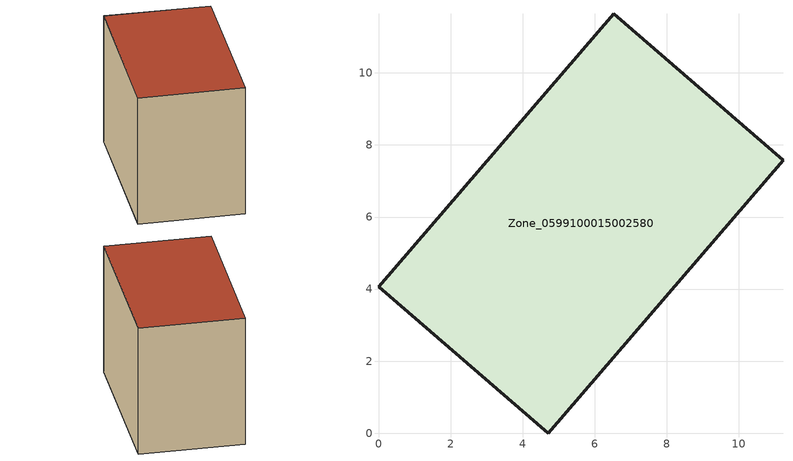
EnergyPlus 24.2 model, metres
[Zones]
Zone_0599100015002580
 floor ground (C_G): 4.71,0 0,4.07 6.53,11.64 11.22,7.57 z0.96
 wall outside (C_F): 0,4.07 4.71,0 11.22,7.57 6.53,11.64 0,4.07 z0.96:9.1
 roof outside (C_R): 11.22,7.57 6.53,11.64 0,4.07 4.71,0 z9.1
[BUILDING]
Pand.0599100015002580: North Axis=0; Terrain=City; Loads Convergence Tolerance Value=0.04; Temperature Convergence Tolerance Value=0.4; Solar Distribution=FullExterior; Maximum Number of Warmup Days=25; Minimum Number of Warmup Days=1
[Site:Location]
Rotterdam.The.Hague.AP_ZH_NLD Design_Conditions: Latitude=51.96; Longitude=4.45; Time Zone=1; Elevation=-4.5
[SITE:GROUNDTEMPERATURE:BUILDINGSURFACE]
18, 18, 18, 18, 18, 18, 18, 18, 18, 18, 18, 18
[MATERIAL] Thermal Absorptance=0.9; Solar Absorptance=0.7; Visible Absorptance=0.7
Name | Roughness | Thickness | Conductivity | Density | Specific Heat
G.TC.1975-1991 | MediumSmooth | 0.15 | 0.288461 | 540 | 1210
F.TC.1975-1991 | Rough | 0.3 | 0.230769 | 1920 | 840
R.TC.1975-1991 | MediumRough | 0.2 | 0.153846 | 1500 | 1000
[CONSTRUCTION]
C_G: G.TC.1975-1991
C_F: F.TC.1975-1991
C_R: R.TC.1975-1991
[ZONE]
Zone_0599100015002580: Type=1; Multiplier=1; Ceiling Height=Autocalculate; Volume=Autocalculate; Floor Area=autocalculate; Part of Total Floor Area=Yes
[ZONEINFILTRATION:DESIGNFLOWRATE]
Infil_Zone_0599100015002580: Zone or ZoneList or Space or SpaceList=Zone_0599100015002580; Schedule=AlwaysOn; Design Flow Rate Calculation Method=Flow/Area; Flow Rate per Floor Area=0.003; Constant Term Coefficient=1; Temperature Term Coefficient=0; Velocity Term Coefficient=0; Velocity Squared Term Coefficient=0
[HVACTEMPLATE:ZONE:IDEALLOADSAIRSYSTEM]
Zone_0599100015002580: Maximum Heating Supply Air Temperature=50; Minimum Cooling Supply Air Temperature=13; Maximum Heating Supply Air Humidity Ratio=0.0156; Minimum Cooling Supply Air Humidity Ratio=0.0077; Heating Limit=NoLimit; Cooling Limit=NoLimit; Dehumidification Control Type=ConstantSensibleHeatRatio; Cooling Sensible Heat Ratio=0.7; Dehumidification Setpoint=60; Humidification Control Type=None; Humidification Setpoint=30; Outdoor Air Method=None; Outdoor Air Flow Rate per Person=0.00944; Outdoor Air Flow Rate per Zone Floor Area=0; Outdoor Air Flow Rate per Zone=0; Demand Controlled Ventilation Type=None; Outdoor Air Economizer Type=NoEconomizer; Heat Recovery Type=None; Sensible Heat Recovery Effectiveness=0.7; Latent Heat Recovery Effectiveness=0.65
[ZONECONTROL:THERMOSTAT]
ThermostatControl_Zone_0599100015002580: Zone or ZoneList=Zone_0599100015002580; Control Type Schedule=DualSetpointControlType; Control 1=Thermostat_Zone_0599100015002580; Temperature Difference Between Cutout And Setpoint=0
[THERMOSTATSETPOINT:DUALSETPOINT]
Thermostat_Zone_0599100015002580: Heating Setpoint Temperature Schedule=HeatingSetpoint_Zone_0599100015002580; Cooling Setpoint Temperature Schedule=CoolingSetpoint_Zone_0599100015002580
[SCHEDULE:COMPACT]
HeatingSetpoint_Zone_0599100015002580: Through: 12/31, For: AllDays, Until: 24:00, 21
CoolingSetpoint_Zone_0599100015002580: Through: 12/31, For: AllDays, Until: 24:00, 24
DualSetpointControlType: Through: 12/31, For: AllDays, Until: 24:00, 4
AlwaysOn: Through: 12/31, For: AllDays, Until: 24:00, 1
